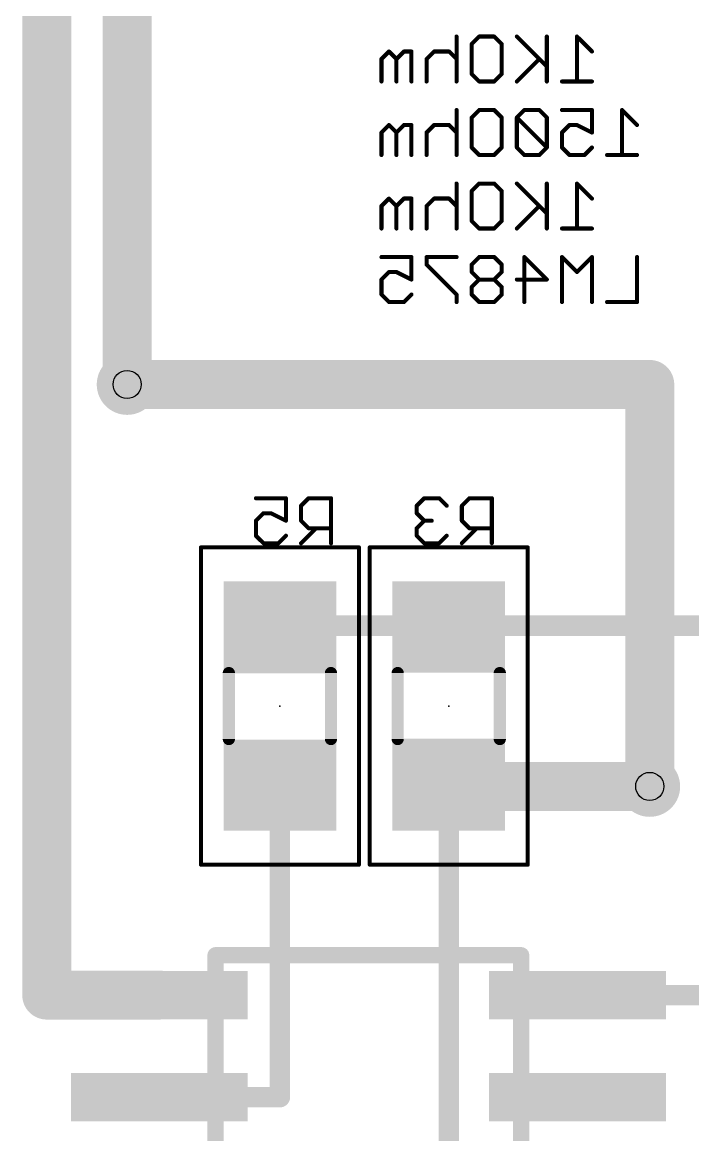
# Model space of a CAD drawing. Extents: x -7 to 74, y -4 to 123.
# Drawn here: x 7.7 to 16.03, y 6.67 to 20.51 of the extents above; entities that cross this region are included whole.
import ezdxf

# ---------------------------------------------------------------- set-up
doc = ezdxf.new("R2010")
doc.units = 0
for name, color, linetype in [('1', 14, 'CONTINUOUS'), ('16', 5, 'CONTINUOUS'), ('18', 94, 'CONTINUOUS'), ('22', 250, 'CONTINUOUS'), ('24', 178, 'CONTINUOUS'), ('40', 5, 'CONTINUOUS'), ('44', 250, 'CONTINUOUS'), ('52', 6, 'CONTINUOUS')]:
    doc.layers.add(name, color=color, linetype=linetype)

# ---------------------------------------------------------------- blocks, each defined once
blk = doc.blocks.new('RECT')
blk.add_solid([(-0.5, -0.5), (0.5, -0.5), (-0.5, 0.5), (0.5, 0.5)])
blk = doc.blocks.new('ROUNDV')
at = {"const_width": 0.5}
blk.add_lwpolyline([(0, -0.25, 1), (0, 0.25, 1), (0, -0.25)], format="xyb", dxfattribs=at)

msp = doc.modelspace()

# ---------------------------------------------------------------- linework, layer by layer
at = {"layer": '1', "const_width": 0.6096}
for points in [[(15.5, 16), (9, 16)], [(15.5, 11), (15.5, 16)]]:
    msp.add_lwpolyline(points, dxfattribs=at)
at = {"layer": '1', "const_width": 0.3048}
for points in [[(9, 16.1524, 1), (9, 15.8476)], [(15.6524, 16, 1), (15.3476, 16)], [(15.5, 15.8476, 1), (15.5, 16.1524)], [(15.3476, 11, 1), (15.6524, 11)]]:
    msp.add_lwpolyline(points, format="xyb", dxfattribs=at)
at = {"layer": '16'}
for points, const_width in [([(8, 8.405), (8, 71.05)], 0.6096), ([(9, 16), (9, 69)], 0.6096), ([(10.9, 13), (13, 13)], 0.254), ([(22, 13), (13, 13)], 0.254), ([(13, 11), (15.5, 11)], 0.6096), ([(10.9, 7.135), (10.9, 11)], 0.254), ([(13, 4.595), (13, 11)], 0.254), ([(9.4, 8.405), (8, 8.405)], 0.6096), ([(14.6, 8.405), (17, 8.405)], 0.254), ([(9.4, 7.135), (10.9, 7.135)], 0.254)]:
    msp.add_lwpolyline(points, dxfattribs=dict(at, const_width=const_width))
for points, const_width in [([(8.8476, 16, 1), (9.1524, 16)], 0.3048), ([(10.9, 13.0635, 1), (10.9, 12.9365)], 0.127), ([(13, 13.0635, 1), (13, 12.9365)], 0.127), ([(13, 12.9365, 1), (13, 13.0635)], 0.127), ([(13, 11.1524, 1), (13, 10.8476)], 0.3048), ([(15.5, 10.8476, 1), (15.5, 11.1524)], 0.3048), ([(10.9635, 11, 1), (10.8365, 11)], 0.127), ([(13.0635, 11, 1), (12.9365, 11)], 0.127), ([(8, 8.5574, 1), (8, 8.2526)], 0.3048), ([(9.4, 8.2526, 1), (9.4, 8.5574)], 0.3048), ([(7.8476, 8.405, 1), (8.1524, 8.405)], 0.3048), ([(14.6, 8.4685, 1), (14.6, 8.3415)], 0.127), ([(9.4, 7.1985, 1), (9.4, 7.0715)], 0.127), ([(10.8365, 7.135, 1), (10.9635, 7.135)], 0.127), ([(10.9, 7.0715, 1), (10.9, 7.1985)], 0.127)]:
    msp.add_lwpolyline(points, format="xyb", dxfattribs=dict(at, const_width=const_width))
at = {"layer": '22'}
for points, const_width in [([(13.0972, 20.3279), (13.0972, 19.7686)], 0.0508), ([(13.2857, 20.2347), (13.3789, 20.3279)], 0.0508), ([(13.3789, 20.3279), (13.5653, 20.3279)], 0.0508), ([(13.5653, 20.3279), (13.6585, 20.2347)], 0.0508), ([(14.2198, 19.955), (13.847, 20.3279)], 0.0508), ([(14.2198, 20.3279), (14.2198, 19.7686)], 0.0508), ([(14.7812, 20.1415), (14.5947, 20.3279)], 0.0508), ([(14.5947, 20.3279), (14.5947, 19.7686)], 0.0508), ([(13.2857, 19.8618), (13.2857, 20.2347)], 0.0508), ([(13.6585, 20.2347), (13.6585, 19.8618)], 0.0508), ([(12.2563, 20.1415), (12.1631, 20.0482)], 0.0508), ([(12.1631, 20.0482), (12.1631, 19.7686)], 0.0508), ([(12.3495, 20.0482), (12.2563, 20.1415)], 0.0508), ([(12.4427, 20.1415), (12.3495, 20.0482)], 0.0508), ([(12.3495, 20.0482), (12.3495, 19.7686)], 0.0508), ([(12.5359, 20.1415), (12.4427, 20.1415)], 0.0508), ([(12.5359, 19.7686), (12.5359, 20.1415)], 0.0508), ([(12.8176, 20.1415), (12.7244, 20.0482)], 0.0508), ([(12.7244, 20.0482), (12.7244, 19.7686)], 0.0508), ([(13.004, 20.1415), (12.8176, 20.1415)], 0.0508), ([(13.0972, 20.0482), (13.004, 20.1415)], 0.0508), ([(14.1266, 20.0482), (13.847, 19.7686)], 0.0508), ([(13.3789, 19.7686), (13.2857, 19.8618)], 0.0508), ([(13.5653, 19.7686), (13.3789, 19.7686)], 0.0508), ([(13.6585, 19.8618), (13.5653, 19.7686)], 0.0508), ([(14.7812, 19.7686), (14.4083, 19.7686)], 0.0508), ([(13.0972, 19.4135), (13.0972, 18.8542)], 0.0508), ([(13.2857, 19.3203), (13.3789, 19.4135)], 0.0508), ([(13.3789, 19.4135), (13.5653, 19.4135)], 0.0508), ([(13.5653, 19.4135), (13.6585, 19.3203)], 0.0508), ([(13.9402, 19.4135), (13.847, 19.3203)], 0.0508), ([(14.1266, 19.4135), (13.9402, 19.4135)], 0.0508), ([(14.2199, 19.3203), (14.1266, 19.4135)], 0.0508), ([(14.4083, 19.4135), (14.7812, 19.4135)], 0.0508), ([(14.7812, 19.4135), (14.7812, 19.1338)], 0.0508), ([(15.3425, 19.2271), (15.156, 19.4135)], 0.0508), ([(15.156, 19.4135), (15.156, 18.8542)], 0.0508), ([(12.2563, 19.2271), (12.1631, 19.1338)], 0.0508), ([(12.3495, 19.1338), (12.2563, 19.2271)], 0.0508), ([(12.4427, 19.2271), (12.3495, 19.1338)], 0.0508), ([(12.5359, 19.2271), (12.4427, 19.2271)], 0.0508), ([(12.5359, 18.8542), (12.5359, 19.2271)], 0.0508), ([(12.8176, 19.2271), (12.7244, 19.1338)], 0.0508), ([(13.004, 19.2271), (12.8176, 19.2271)], 0.0508), ([(13.0972, 19.1338), (13.004, 19.2271)], 0.0508), ([(13.2857, 18.9474), (13.2857, 19.3203)], 0.0508), ([(13.6585, 19.3203), (13.6585, 18.9474)], 0.0508), ([(13.847, 19.3203), (13.847, 18.9474)], 0.0508), ([(14.2199, 18.9474), (13.847, 19.3203)], 0.0508), ([(14.2199, 18.9474), (14.2199, 19.3203)], 0.0508), ([(14.5015, 19.2271), (14.4083, 19.1338)], 0.0508), ([(14.5947, 19.2271), (14.5015, 19.2271)], 0.0508), ([(14.7812, 19.1338), (14.5947, 19.2271)], 0.0508), ([(12.1631, 19.1338), (12.1631, 18.8542)], 0.0508), ([(12.3495, 19.1338), (12.3495, 18.8542)], 0.0508), ([(12.7244, 19.1338), (12.7244, 18.8542)], 0.0508), ([(14.4083, 19.1338), (14.4083, 18.9474)], 0.0508), ([(13.3789, 18.8542), (13.2857, 18.9474)], 0.0508), ([(13.6585, 18.9474), (13.5653, 18.8542)], 0.0508), ([(13.847, 18.9474), (13.9402, 18.8542)], 0.0508), ([(14.1266, 18.8542), (14.2199, 18.9474)], 0.0508), ([(14.4083, 18.9474), (14.5015, 18.8542)], 0.0508), ([(14.6879, 18.8542), (14.7812, 18.9474)], 0.0508), ([(13.5653, 18.8542), (13.3789, 18.8542)], 0.0508), ([(13.9402, 18.8542), (14.1266, 18.8542)], 0.0508), ([(14.5015, 18.8542), (14.6879, 18.8542)], 0.0508), ([(15.3425, 18.8542), (14.9696, 18.8542)], 0.0508), ([(13.0972, 18.4991), (13.0972, 17.9398)], 0.0508), ([(13.2857, 18.4059), (13.3789, 18.4991)], 0.0508), ([(13.2857, 18.033), (13.2857, 18.4059)], 0.0508), ([(13.3789, 18.4991), (13.5653, 18.4991)], 0.0508), ([(13.5653, 18.4991), (13.6585, 18.4059)], 0.0508), ([(13.6585, 18.4059), (13.6585, 18.033)], 0.0508), ([(14.2198, 18.1262), (13.847, 18.4991)], 0.0508), ([(14.2198, 18.4991), (14.2198, 17.9398)], 0.0508), ([(14.7812, 18.3127), (14.5947, 18.4991)], 0.0508), ([(14.5947, 18.4991), (14.5947, 17.9398)], 0.0508), ([(12.2563, 18.3127), (12.1631, 18.2194)], 0.0508), ([(12.3495, 18.2194), (12.2563, 18.3127)], 0.0508), ([(12.4427, 18.3127), (12.3495, 18.2194)], 0.0508), ([(12.5359, 18.3127), (12.4427, 18.3127)], 0.0508), ([(12.5359, 17.9398), (12.5359, 18.3127)], 0.0508), ([(12.8176, 18.3127), (12.7244, 18.2194)], 0.0508), ([(13.004, 18.3127), (12.8176, 18.3127)], 0.0508), ([(13.0972, 18.2194), (13.004, 18.3127)], 0.0508), ([(12.1631, 18.2194), (12.1631, 17.9398)], 0.0508), ([(12.3495, 18.2194), (12.3495, 17.9398)], 0.0508), ([(12.7244, 18.2194), (12.7244, 17.9398)], 0.0508), ([(14.1266, 18.2194), (13.847, 17.9398)], 0.0508), ([(13.3789, 17.9398), (13.2857, 18.033)], 0.0508), ([(13.6585, 18.033), (13.5653, 17.9398)], 0.0508), ([(13.5653, 17.9398), (13.3789, 17.9398)], 0.0508), ([(14.7812, 17.9398), (14.4083, 17.9398)], 0.0508), ([(12.1631, 17.5847), (12.5359, 17.5847)], 0.0508), ([(12.5359, 17.5847), (12.5359, 17.305)], 0.0508), ([(13.0972, 17.5847), (12.7244, 17.5847)], 0.0508), ([(12.7244, 17.5847), (12.7244, 17.4915)], 0.0508), ([(13.3789, 17.5847), (13.2857, 17.4915)], 0.0508), ([(13.5653, 17.5847), (13.3789, 17.5847)], 0.0508), ([(13.6585, 17.4915), (13.5653, 17.5847)], 0.0508), ([(13.9402, 17.0254), (13.9402, 17.5847)], 0.0508), ([(13.9402, 17.5847), (14.2199, 17.305)], 0.0508), ([(14.5947, 17.3983), (14.4083, 17.5847)], 0.0508), ([(14.4083, 17.5847), (14.4083, 17.0254)], 0.0508), ([(14.7812, 17.5847), (14.5947, 17.3983)], 0.0508), ([(14.7812, 17.0254), (14.7812, 17.5847)], 0.0508), ([(15.3425, 17.5847), (15.3425, 17.0254)], 0.0508), ([(12.7244, 17.4915), (13.0972, 17.1186)], 0.0508), ([(13.2857, 17.4915), (13.2857, 17.3983)], 0.0508), ([(13.6585, 17.3983), (13.6585, 17.4915)], 0.0508), ([(12.2563, 17.3983), (12.1631, 17.305)], 0.0508), ([(12.1631, 17.305), (12.1631, 17.1186)], 0.0508), ([(12.3495, 17.3983), (12.2563, 17.3983)], 0.0508), ([(12.5359, 17.305), (12.3495, 17.3983)], 0.0508), ([(13.2857, 17.3983), (13.3789, 17.305)], 0.0508), ([(13.3789, 17.305), (13.2857, 17.2118)], 0.0508), ([(13.5653, 17.305), (13.3789, 17.305)], 0.0508), ([(13.5653, 17.305), (13.6585, 17.3983)], 0.0508), ([(13.6585, 17.2118), (13.5653, 17.305)], 0.0508), ([(14.2199, 17.305), (13.847, 17.305)], 0.0508), ([(13.2857, 17.2118), (13.2857, 17.1186)], 0.0508), ([(13.6585, 17.1186), (13.6585, 17.2118)], 0.0508), ([(12.1631, 17.1186), (12.2563, 17.0254)], 0.0508), ([(12.2563, 17.0254), (12.4427, 17.0254)], 0.0508), ([(12.4427, 17.0254), (12.5359, 17.1186)], 0.0508), ([(13.0972, 17.1186), (13.0972, 17.0254)], 0.0508), ([(13.2857, 17.1186), (13.3789, 17.0254)], 0.0508), ([(13.3789, 17.0254), (13.5653, 17.0254)], 0.0508), ([(13.5653, 17.0254), (13.6585, 17.1186)], 0.0508), ([(15.3425, 17.0254), (14.9696, 17.0254)], 0.0508), ([(10.6018, 14.5847), (10.9746, 14.5847)], 0.0508), ([(10.9746, 14.5847), (10.9746, 14.305)], 0.0508), ([(11.2563, 14.5847), (11.1631, 14.4915)], 0.0508), ([(11.5359, 14.5847), (11.2563, 14.5847)], 0.0508), ([(11.5359, 14.0254), (11.5359, 14.5847)], 0.0508), ([(12.695, 14.5847), (12.6018, 14.4915)], 0.0508), ([(12.8814, 14.5847), (12.695, 14.5847)], 0.0508), ([(12.9746, 14.4915), (12.8814, 14.5847)], 0.0508), ([(13.2563, 14.5847), (13.1631, 14.4915)], 0.0508), ([(13.5359, 14.5847), (13.2563, 14.5847)], 0.0508), ([(13.5359, 14.0254), (13.5359, 14.5847)], 0.0508), ([(10.695, 14.3983), (10.6018, 14.305)], 0.0508), ([(10.7882, 14.3983), (10.695, 14.3983)], 0.0508), ([(10.9746, 14.305), (10.7882, 14.3983)], 0.0508), ([(11.1631, 14.4915), (11.1631, 14.305)], 0.0508), ([(12.6018, 14.4915), (12.6018, 14.3983)], 0.0508), ([(12.6018, 14.3983), (12.695, 14.305)], 0.0508), ([(13.1631, 14.4915), (13.1631, 14.305)], 0.0508), ([(10.6018, 14.305), (10.6018, 14.1186)], 0.0508), ([(11.1631, 14.305), (11.2563, 14.2118)], 0.0508), ([(12.695, 14.305), (12.6018, 14.2118)], 0.0508), ([(12.695, 14.305), (12.7882, 14.305)], 0.0508), ([(13.1631, 14.305), (13.2563, 14.2118)], 0.0508), ([(10.6018, 14.1186), (10.695, 14.0254)], 0.0508), ([(10.8814, 14.0254), (10.9746, 14.1186)], 0.0508), ([(11.3495, 14.2118), (11.1631, 14.0254)], 0.0508), ([(11.2563, 14.2118), (11.5359, 14.2118)], 0.0508), ([(12.6018, 14.2118), (12.6018, 14.1186)], 0.0508), ([(12.6018, 14.1186), (12.695, 14.0254)], 0.0508), ([(12.8814, 14.0254), (12.9746, 14.1186)], 0.0508), ([(13.3495, 14.2118), (13.1631, 14.0254)], 0.0508), ([(13.2563, 14.2118), (13.5359, 14.2118)], 0.0508), ([(10.695, 14.0254), (10.8814, 14.0254)], 0.0508), ([(12.695, 14.0254), (12.8814, 14.0254)], 0.0508), ([(10.6, 8.9), (10.1, 8.9)], 0.2032), ([(10.1, 8.9), (10.1, 4.1)], 0.2032), ([(13.9, 8.9), (10.6, 8.9)], 0.2032), ([(13.9, 4.1), (13.9, 8.9)], 0.2032)]:
    msp.add_lwpolyline(points, dxfattribs=dict(at, const_width=const_width))
for points, const_width in [([(13.1099, 20.3279, 1), (13.0845, 20.3279)], 0.0254), ([(13.3789, 20.3406, 1), (13.3789, 20.3152)], 0.0254), ([(13.3879, 20.3189, 1), (13.3699, 20.3369)], 0.0254), ([(13.5743, 20.3369, 1), (13.5563, 20.3189)], 0.0254), ([(13.5653, 20.3152, 1), (13.5653, 20.3406)], 0.0254), ([(13.856, 20.3369, 1), (13.838, 20.3189)], 0.0254), ([(14.2325, 20.3279, 1), (14.2071, 20.3279)], 0.0254), ([(14.6074, 20.3279, 1), (14.582, 20.3279)], 0.0254), ([(14.6037, 20.3369, 1), (14.5858, 20.3189)], 0.0254), ([(13.2984, 20.2347, 1), (13.273, 20.2347)], 0.0254), ([(13.2767, 20.2436, 1), (13.2947, 20.2257)], 0.0254), ([(13.6712, 20.2347, 1), (13.6458, 20.2347)], 0.0254), ([(13.6496, 20.2257, 1), (13.6675, 20.2436)], 0.0254), ([(12.1758, 20.0482, 1), (12.1504, 20.0482)], 0.0254), ([(12.1541, 20.0572, 1), (12.172, 20.0393)], 0.0254), ([(12.2653, 20.1504, 1), (12.2473, 20.1325)], 0.0254), ([(12.2653, 20.1325, 1), (12.2473, 20.1504)], 0.0254), ([(12.3622, 20.0482, 1), (12.3368, 20.0482)], 0.0254), ([(12.3405, 20.0572, 1), (12.3585, 20.0393)], 0.0254), ([(12.3405, 20.0393, 1), (12.3585, 20.0572)], 0.0254), ([(12.4427, 20.1542, 1), (12.4427, 20.1288)], 0.0254), ([(12.4517, 20.1325, 1), (12.4337, 20.1504)], 0.0254), ([(12.5486, 20.1415, 1), (12.5232, 20.1415)], 0.0254), ([(12.5359, 20.1288, 1), (12.5359, 20.1542)], 0.0254), ([(12.7371, 20.0482, 1), (12.7117, 20.0482)], 0.0254), ([(12.7154, 20.0572, 1), (12.7334, 20.0393)], 0.0254), ([(12.8176, 20.1542, 1), (12.8176, 20.1288)], 0.0254), ([(12.8266, 20.1325, 1), (12.8086, 20.1504)], 0.0254), ([(13.013, 20.1504, 1), (12.995, 20.1325)], 0.0254), ([(13.004, 20.1288, 1), (13.004, 20.1542)], 0.0254), ([(13.0882, 20.0393, 1), (13.1062, 20.0572)], 0.0254), ([(14.1356, 20.0393, 1), (14.1177, 20.0572)], 0.0254), ([(14.7722, 20.1325, 1), (14.7901, 20.1504)], 0.0254), ([(14.2109, 19.946, 1), (14.2288, 19.964)], 0.0254), ([(13.2947, 19.8708, 1), (13.2767, 19.8528)], 0.0254), ([(13.273, 19.8618, 1), (13.2984, 19.8618)], 0.0254), ([(13.3789, 19.7813, 1), (13.3789, 19.7559)], 0.0254), ([(13.3699, 19.7596, 1), (13.3879, 19.7776)], 0.0254), ([(13.5563, 19.7776, 1), (13.5743, 19.7596)], 0.0254), ([(13.5653, 19.7559, 1), (13.5653, 19.7813)], 0.0254), ([(13.6458, 19.8618, 1), (13.6712, 19.8618)], 0.0254), ([(13.6675, 19.8528, 1), (13.6496, 19.8708)], 0.0254), ([(13.838, 19.7776, 1), (13.856, 19.7596)], 0.0254), ([(14.4083, 19.7813, 1), (14.4083, 19.7559)], 0.0254), ([(14.7812, 19.7559, 1), (14.7812, 19.7813)], 0.0254), ([(12.1504, 19.7686, 1), (12.1758, 19.7686)], 0.0254), ([(12.3368, 19.7686, 1), (12.3622, 19.7686)], 0.0254), ([(12.5232, 19.7686, 1), (12.5486, 19.7686)], 0.0254), ([(12.7117, 19.7686, 1), (12.7371, 19.7686)], 0.0254), ([(13.0845, 19.7686, 1), (13.1099, 19.7686)], 0.0254), ([(14.2071, 19.7686, 1), (14.2325, 19.7686)], 0.0254), ([(14.582, 19.7686, 1), (14.6074, 19.7686)], 0.0254), ([(13.1099, 19.4135, 1), (13.0845, 19.4135)], 0.0254), ([(13.3789, 19.4262, 1), (13.3789, 19.4008)], 0.0254), ([(13.3879, 19.4045, 1), (13.3699, 19.4225)], 0.0254), ([(13.5743, 19.4225, 1), (13.5563, 19.4045)], 0.0254), ([(13.5653, 19.4008, 1), (13.5653, 19.4262)], 0.0254), ([(13.9402, 19.4262, 1), (13.9402, 19.4008)], 0.0254), ([(13.9492, 19.4045, 1), (13.9312, 19.4225)], 0.0254), ([(14.1356, 19.4225, 1), (14.1177, 19.4045)], 0.0254), ([(14.1266, 19.4008, 1), (14.1266, 19.4262)], 0.0254), ([(14.4083, 19.4262, 1), (14.4083, 19.4008)], 0.0254), ([(14.7939, 19.4135, 1), (14.7685, 19.4135)], 0.0254), ([(14.7812, 19.4008, 1), (14.7812, 19.4262)], 0.0254), ([(15.1687, 19.4135, 1), (15.1433, 19.4135)], 0.0254), ([(15.165, 19.4225, 1), (15.1471, 19.4045)], 0.0254), ([(12.2653, 19.236, 1), (12.2473, 19.2181)], 0.0254), ([(12.2653, 19.2181, 1), (12.2473, 19.236)], 0.0254), ([(12.4427, 19.2398, 1), (12.4427, 19.2144)], 0.0254), ([(12.4517, 19.2181, 1), (12.4337, 19.236)], 0.0254), ([(12.5486, 19.2271, 1), (12.5232, 19.2271)], 0.0254), ([(12.5359, 19.2144, 1), (12.5359, 19.2398)], 0.0254), ([(12.8176, 19.2398, 1), (12.8176, 19.2144)], 0.0254), ([(12.8266, 19.2181, 1), (12.8086, 19.236)], 0.0254), ([(13.013, 19.236, 1), (12.995, 19.2181)], 0.0254), ([(13.004, 19.2144, 1), (13.004, 19.2398)], 0.0254), ([(13.2984, 19.3203, 1), (13.273, 19.3203)], 0.0254), ([(13.2767, 19.3292, 1), (13.2947, 19.3113)], 0.0254), ([(13.6712, 19.3203, 1), (13.6458, 19.3203)], 0.0254), ([(13.6496, 19.3113, 1), (13.6675, 19.3292)], 0.0254), ([(13.8597, 19.3203, 1), (13.8343, 19.3203)], 0.0254), ([(13.856, 19.3292, 1), (13.838, 19.3113)], 0.0254), ([(13.838, 19.3292, 1), (13.856, 19.3113)], 0.0254), ([(14.2326, 19.3203, 1), (14.2072, 19.3203)], 0.0254), ([(14.2109, 19.3113, 1), (14.2288, 19.3292)], 0.0254), ([(14.5015, 19.2398, 1), (14.5015, 19.2144)], 0.0254), ([(14.5105, 19.2181, 1), (14.4925, 19.236)], 0.0254), ([(14.6004, 19.2384, 1), (14.5891, 19.2157)], 0.0254), ([(14.5947, 19.2144, 1), (14.5947, 19.2398)], 0.0254), ([(15.3335, 19.2181, 1), (15.3514, 19.236)], 0.0254), ([(12.1758, 19.1338, 1), (12.1504, 19.1338)], 0.0254), ([(12.1541, 19.1428, 1), (12.1721, 19.1249)], 0.0254), ([(12.3622, 19.1338, 1), (12.3368, 19.1338)], 0.0254), ([(12.3405, 19.1428, 1), (12.3585, 19.1249)], 0.0254), ([(12.3405, 19.1249, 1), (12.3585, 19.1428)], 0.0254), ([(12.7371, 19.1338, 1), (12.7117, 19.1338)], 0.0254), ([(12.7154, 19.1428, 1), (12.7334, 19.1249)], 0.0254), ([(13.0883, 19.1249, 1), (13.1062, 19.1428)], 0.0254), ([(14.421, 19.1338, 1), (14.3956, 19.1338)], 0.0254), ([(14.3993, 19.1428, 1), (14.4173, 19.1249)], 0.0254), ([(14.7685, 19.1338, 1), (14.7939, 19.1338)], 0.0254), ([(14.7755, 19.1225, 1), (14.7868, 19.1452)], 0.0254), ([(13.2947, 18.9564, 1), (13.2767, 18.9384)], 0.0254), ([(13.273, 18.9474, 1), (13.2984, 18.9474)], 0.0254), ([(13.6458, 18.9474, 1), (13.6712, 18.9474)], 0.0254), ([(13.6675, 18.9384, 1), (13.6496, 18.9564)], 0.0254), ([(13.856, 18.9564, 1), (13.838, 18.9384)], 0.0254), ([(13.8343, 18.9474, 1), (13.8597, 18.9474)], 0.0254), ([(14.2072, 18.9474, 1), (14.2326, 18.9474)], 0.0254), ([(14.2288, 18.9384, 1), (14.2109, 18.9564)], 0.0254), ([(14.2109, 18.9384, 1), (14.2288, 18.9564)], 0.0254), ([(14.4173, 18.9564, 1), (14.3993, 18.9384)], 0.0254), ([(14.3956, 18.9474, 1), (14.421, 18.9474)], 0.0254), ([(14.7901, 18.9384, 1), (14.7722, 18.9564)], 0.0254), ([(12.1504, 18.8542, 1), (12.1758, 18.8542)], 0.0254), ([(12.3368, 18.8542, 1), (12.3622, 18.8542)], 0.0254), ([(12.5232, 18.8542, 1), (12.5486, 18.8542)], 0.0254), ([(12.7117, 18.8542, 1), (12.7371, 18.8542)], 0.0254), ([(13.0845, 18.8542, 1), (13.1099, 18.8542)], 0.0254), ([(13.3789, 18.8669, 1), (13.3789, 18.8415)], 0.0254), ([(13.3699, 18.8452, 1), (13.3879, 18.8632)], 0.0254), ([(13.5563, 18.8632, 1), (13.5743, 18.8452)], 0.0254), ([(13.5653, 18.8415, 1), (13.5653, 18.8669)], 0.0254), ([(13.9402, 18.8669, 1), (13.9402, 18.8415)], 0.0254), ([(13.9312, 18.8452, 1), (13.9492, 18.8632)], 0.0254), ([(14.1177, 18.8632, 1), (14.1356, 18.8452)], 0.0254), ([(14.1266, 18.8415, 1), (14.1266, 18.8669)], 0.0254), ([(14.5015, 18.8669, 1), (14.5015, 18.8415)], 0.0254), ([(14.4925, 18.8452, 1), (14.5105, 18.8632)], 0.0254), ([(14.679, 18.8632, 1), (14.6969, 18.8452)], 0.0254), ([(14.6879, 18.8415, 1), (14.6879, 18.8669)], 0.0254), ([(14.9696, 18.8669, 1), (14.9696, 18.8415)], 0.0254), ([(15.1433, 18.8542, 1), (15.1687, 18.8542)], 0.0254), ([(15.3425, 18.8415, 1), (15.3425, 18.8669)], 0.0254), ([(13.1099, 18.4991, 1), (13.0845, 18.4991)], 0.0254), ([(13.2984, 18.4059, 1), (13.273, 18.4059)], 0.0254), ([(13.2767, 18.4148, 1), (13.2947, 18.3969)], 0.0254), ([(13.3789, 18.5118, 1), (13.3789, 18.4864)], 0.0254), ([(13.3879, 18.4901, 1), (13.3699, 18.5081)], 0.0254), ([(13.5743, 18.5081, 1), (13.5563, 18.4901)], 0.0254), ([(13.5653, 18.4864, 1), (13.5653, 18.5118)], 0.0254), ([(13.6712, 18.4059, 1), (13.6458, 18.4059)], 0.0254), ([(13.6496, 18.3969, 1), (13.6675, 18.4148)], 0.0254), ([(13.856, 18.5081, 1), (13.838, 18.4901)], 0.0254), ([(14.2325, 18.4991, 1), (14.2071, 18.4991)], 0.0254), ([(14.6074, 18.4991, 1), (14.582, 18.4991)], 0.0254), ([(14.6037, 18.5081, 1), (14.5858, 18.4901)], 0.0254), ([(12.2653, 18.3216, 1), (12.2473, 18.3037)], 0.0254), ([(12.2653, 18.3037, 1), (12.2473, 18.3216)], 0.0254), ([(12.4427, 18.3254, 1), (12.4427, 18.3)], 0.0254), ([(12.4517, 18.3037, 1), (12.4337, 18.3216)], 0.0254), ([(12.5486, 18.3127, 1), (12.5232, 18.3127)], 0.0254), ([(12.5359, 18.3, 1), (12.5359, 18.3254)], 0.0254), ([(12.8176, 18.3254, 1), (12.8176, 18.3)], 0.0254), ([(12.8266, 18.3037, 1), (12.8086, 18.3216)], 0.0254), ([(13.013, 18.3216, 1), (12.995, 18.3037)], 0.0254), ([(13.004, 18.3, 1), (13.004, 18.3254)], 0.0254), ([(14.7722, 18.3037, 1), (14.7901, 18.3216)], 0.0254), ([(12.1758, 18.2194, 1), (12.1504, 18.2194)], 0.0254), ([(12.1541, 18.2284, 1), (12.172, 18.2105)], 0.0254), ([(12.3622, 18.2194, 1), (12.3368, 18.2194)], 0.0254), ([(12.3405, 18.2284, 1), (12.3585, 18.2105)], 0.0254), ([(12.3405, 18.2105, 1), (12.3585, 18.2284)], 0.0254), ([(12.7371, 18.2194, 1), (12.7117, 18.2194)], 0.0254), ([(12.7154, 18.2284, 1), (12.7334, 18.2105)], 0.0254), ([(13.0882, 18.2105, 1), (13.1062, 18.2284)], 0.0254), ([(14.1356, 18.2105, 1), (14.1177, 18.2284)], 0.0254), ([(14.2109, 18.1172, 1), (14.2288, 18.1352)], 0.0254), ([(13.2947, 18.042, 1), (13.2767, 18.024)], 0.0254), ([(13.273, 18.033, 1), (13.2984, 18.033)], 0.0254), ([(13.6458, 18.033, 1), (13.6712, 18.033)], 0.0254), ([(13.6675, 18.024, 1), (13.6496, 18.042)], 0.0254), ([(12.1504, 17.9398, 1), (12.1758, 17.9398)], 0.0254), ([(12.3368, 17.9398, 1), (12.3622, 17.9398)], 0.0254), ([(12.5232, 17.9398, 1), (12.5486, 17.9398)], 0.0254), ([(12.7117, 17.9398, 1), (12.7371, 17.9398)], 0.0254), ([(13.0845, 17.9398, 1), (13.1099, 17.9398)], 0.0254), ([(13.3789, 17.9525, 1), (13.3789, 17.9271)], 0.0254), ([(13.3699, 17.9308, 1), (13.3879, 17.9488)], 0.0254), ([(13.5563, 17.9488, 1), (13.5743, 17.9308)], 0.0254), ([(13.5653, 17.9271, 1), (13.5653, 17.9525)], 0.0254), ([(13.838, 17.9488, 1), (13.856, 17.9308)], 0.0254), ([(14.2071, 17.9398, 1), (14.2325, 17.9398)], 0.0254), ([(14.4083, 17.9525, 1), (14.4083, 17.9271)], 0.0254), ([(14.582, 17.9398, 1), (14.6074, 17.9398)], 0.0254), ([(14.7812, 17.9271, 1), (14.7812, 17.9525)], 0.0254), ([(12.1631, 17.5974, 1), (12.1631, 17.572)], 0.0254), ([(12.5486, 17.5847, 1), (12.5232, 17.5847)], 0.0254), ([(12.5359, 17.572, 1), (12.5359, 17.5974)], 0.0254), ([(12.7244, 17.5974, 1), (12.7244, 17.572)], 0.0254), ([(12.7371, 17.5847, 1), (12.7117, 17.5847)], 0.0254), ([(13.0972, 17.572, 1), (13.0972, 17.5974)], 0.0254), ([(13.3789, 17.5974, 1), (13.3789, 17.572)], 0.0254), ([(13.3879, 17.5757, 1), (13.3699, 17.5937)], 0.0254), ([(13.5743, 17.5937, 1), (13.5563, 17.5757)], 0.0254), ([(13.5653, 17.572, 1), (13.5653, 17.5974)], 0.0254), ([(13.9529, 17.5847, 1), (13.9275, 17.5847)], 0.0254), ([(13.9492, 17.5937, 1), (13.9312, 17.5757)], 0.0254), ([(14.4173, 17.5937, 1), (14.3993, 17.5757)], 0.0254), ([(14.421, 17.5847, 1), (14.3956, 17.5847)], 0.0254), ([(14.7939, 17.5847, 1), (14.7685, 17.5847)], 0.0254), ([(14.7901, 17.5757, 1), (14.7722, 17.5937)], 0.0254), ([(15.3552, 17.5847, 1), (15.3298, 17.5847)], 0.0254), ([(12.7334, 17.5004, 1), (12.7154, 17.4825)], 0.0254), ([(12.7117, 17.4915, 1), (12.7371, 17.4915)], 0.0254), ([(13.2984, 17.4915, 1), (13.273, 17.4915)], 0.0254), ([(13.2767, 17.5004, 1), (13.2947, 17.4825)], 0.0254), ([(13.6712, 17.4915, 1), (13.6458, 17.4915)], 0.0254), ([(13.6496, 17.4825, 1), (13.6675, 17.5004)], 0.0254), ([(12.1758, 17.305, 1), (12.1504, 17.305)], 0.0254), ([(12.1541, 17.314, 1), (12.1721, 17.2961)], 0.0254), ([(12.2563, 17.4109, 1), (12.2563, 17.3856)], 0.0254), ([(12.2653, 17.3893, 1), (12.2473, 17.4072)], 0.0254), ([(12.3552, 17.4096, 1), (12.3438, 17.3869)], 0.0254), ([(12.3495, 17.3856, 1), (12.3495, 17.4109)], 0.0254), ([(12.5232, 17.305, 1), (12.5486, 17.305)], 0.0254), ([(12.5302, 17.2937, 1), (12.5416, 17.3164)], 0.0254), ([(13.2947, 17.4072, 1), (13.2767, 17.3893)], 0.0254), ([(13.273, 17.3983, 1), (13.2984, 17.3983)], 0.0254), ([(13.3789, 17.3177, 1), (13.3789, 17.2923)], 0.0254), ([(13.3879, 17.2961, 1), (13.3699, 17.314)], 0.0254), ([(13.3699, 17.2961, 1), (13.3879, 17.314)], 0.0254), ([(13.5743, 17.314, 1), (13.5563, 17.2961)], 0.0254), ([(13.5563, 17.314, 1), (13.5743, 17.2961)], 0.0254), ([(13.5653, 17.2923, 1), (13.5653, 17.3177)], 0.0254), ([(13.6458, 17.3983, 1), (13.6712, 17.3983)], 0.0254), ([(13.6675, 17.3893, 1), (13.6496, 17.4072)], 0.0254), ([(13.847, 17.3177, 1), (13.847, 17.2923)], 0.0254), ([(14.2109, 17.2961, 1), (14.2288, 17.314)], 0.0254), ([(14.2199, 17.2923, 1), (14.2199, 17.3177)], 0.0254), ([(14.5858, 17.4072, 1), (14.6037, 17.3893)], 0.0254), ([(14.5858, 17.3893, 1), (14.6037, 17.4072)], 0.0254), ([(13.2984, 17.2118, 1), (13.273, 17.2118)], 0.0254), ([(13.2767, 17.2208, 1), (13.2947, 17.2028)], 0.0254), ([(13.6712, 17.2118, 1), (13.6458, 17.2118)], 0.0254), ([(13.6496, 17.2028, 1), (13.6675, 17.2208)], 0.0254), ([(12.1721, 17.1276, 1), (12.1541, 17.1096)], 0.0254), ([(12.1504, 17.1186, 1), (12.1758, 17.1186)], 0.0254), ([(12.2563, 17.0381, 1), (12.2563, 17.0127)], 0.0254), ([(12.2473, 17.0164, 1), (12.2653, 17.0344)], 0.0254), ([(12.4337, 17.0344, 1), (12.4517, 17.0164)], 0.0254), ([(12.4427, 17.0127, 1), (12.4427, 17.0381)], 0.0254), ([(12.5449, 17.1096, 1), (12.5269, 17.1276)], 0.0254), ([(13.1099, 17.1186, 1), (13.0845, 17.1186)], 0.0254), ([(13.0845, 17.0254, 1), (13.1099, 17.0254)], 0.0254), ([(13.0883, 17.1096, 1), (13.1062, 17.1276)], 0.0254), ([(13.2947, 17.1276, 1), (13.2767, 17.1096)], 0.0254), ([(13.273, 17.1186, 1), (13.2984, 17.1186)], 0.0254), ([(13.3789, 17.0381, 1), (13.3789, 17.0127)], 0.0254), ([(13.3699, 17.0164, 1), (13.3879, 17.0344)], 0.0254), ([(13.5563, 17.0344, 1), (13.5743, 17.0164)], 0.0254), ([(13.5653, 17.0127, 1), (13.5653, 17.0381)], 0.0254), ([(13.6458, 17.1186, 1), (13.6712, 17.1186)], 0.0254), ([(13.6675, 17.1096, 1), (13.6496, 17.1276)], 0.0254), ([(13.9275, 17.0254, 1), (13.9529, 17.0254)], 0.0254), ([(14.3956, 17.0254, 1), (14.421, 17.0254)], 0.0254), ([(14.7685, 17.0254, 1), (14.7939, 17.0254)], 0.0254), ([(14.9696, 17.0381, 1), (14.9696, 17.0127)], 0.0254), ([(15.3298, 17.0254, 1), (15.3552, 17.0254)], 0.0254), ([(15.3425, 17.0127, 1), (15.3425, 17.0381)], 0.0254), ([(10.6018, 14.5974, 1), (10.6018, 14.572)], 0.0254), ([(10.9873, 14.5847, 1), (10.9619, 14.5847)], 0.0254), ([(10.9746, 14.572, 1), (10.9746, 14.5974)], 0.0254), ([(11.2563, 14.5974, 1), (11.2563, 14.572)], 0.0254), ([(11.2653, 14.5757, 1), (11.2473, 14.5937)], 0.0254), ([(11.5486, 14.5847, 1), (11.5232, 14.5847)], 0.0254), ([(11.5359, 14.572, 1), (11.5359, 14.5974)], 0.0254), ([(12.695, 14.5974, 1), (12.695, 14.572)], 0.0254), ([(12.7039, 14.5757, 1), (12.686, 14.5937)], 0.0254), ([(12.8904, 14.5937, 1), (12.8724, 14.5757)], 0.0254), ([(12.8814, 14.572, 1), (12.8814, 14.5974)], 0.0254), ([(13.2563, 14.5974, 1), (13.2563, 14.572)], 0.0254), ([(13.2653, 14.5757, 1), (13.2473, 14.5937)], 0.0254), ([(13.5486, 14.5847, 1), (13.5232, 14.5847)], 0.0254), ([(13.5359, 14.572, 1), (13.5359, 14.5974)], 0.0254), ([(10.695, 14.411, 1), (10.695, 14.3856)], 0.0254), ([(10.7039, 14.3893, 1), (10.686, 14.4072)], 0.0254), ([(10.7939, 14.4096, 1), (10.7825, 14.3869)], 0.0254), ([(10.7882, 14.3856, 1), (10.7882, 14.411)], 0.0254), ([(11.1758, 14.4915, 1), (11.1504, 14.4915)], 0.0254), ([(11.1541, 14.5004, 1), (11.172, 14.4825)], 0.0254), ([(12.6145, 14.4915, 1), (12.5891, 14.4915)], 0.0254), ([(12.5928, 14.5004, 1), (12.6107, 14.4825)], 0.0254), ([(12.6107, 14.4072, 1), (12.5928, 14.3893)], 0.0254), ([(12.5891, 14.3983, 1), (12.6145, 14.3983)], 0.0254), ([(12.9656, 14.4825, 1), (12.9836, 14.5004)], 0.0254), ([(13.1758, 14.4915, 1), (13.1504, 14.4915)], 0.0254), ([(13.1541, 14.5004, 1), (13.172, 14.4825)], 0.0254), ([(10.6145, 14.305, 1), (10.5891, 14.305)], 0.0254), ([(10.5928, 14.314, 1), (10.6107, 14.2961)], 0.0254), ([(10.9619, 14.305, 1), (10.9873, 14.305)], 0.0254), ([(10.9689, 14.2937, 1), (10.9803, 14.3164)], 0.0254), ([(11.172, 14.314, 1), (11.1541, 14.2961)], 0.0254), ([(11.1504, 14.305, 1), (11.1758, 14.305)], 0.0254), ([(12.695, 14.3177, 1), (12.695, 14.2923)], 0.0254), ([(12.7039, 14.2961, 1), (12.686, 14.314)], 0.0254), ([(12.686, 14.2961, 1), (12.7039, 14.314)], 0.0254), ([(12.7882, 14.2923, 1), (12.7882, 14.3177)], 0.0254), ([(13.172, 14.314, 1), (13.1541, 14.2961)], 0.0254), ([(13.1504, 14.305, 1), (13.1758, 14.305)], 0.0254), ([(10.6107, 14.1276, 1), (10.5928, 14.1096)], 0.0254), ([(10.5891, 14.1186, 1), (10.6145, 14.1186)], 0.0254), ([(10.9836, 14.1096, 1), (10.9656, 14.1276)], 0.0254), ([(11.2563, 14.2245, 1), (11.2563, 14.1991)], 0.0254), ([(11.2473, 14.2028, 1), (11.2653, 14.2208)], 0.0254), ([(11.3585, 14.2028, 1), (11.3405, 14.2208)], 0.0254), ([(11.5359, 14.1991, 1), (11.5359, 14.2245)], 0.0254), ([(12.6145, 14.2118, 1), (12.5891, 14.2118)], 0.0254), ([(12.5928, 14.2208, 1), (12.6107, 14.2028)], 0.0254), ([(12.6107, 14.1276, 1), (12.5928, 14.1096)], 0.0254), ([(12.5891, 14.1186, 1), (12.6145, 14.1186)], 0.0254), ([(12.9836, 14.1096, 1), (12.9656, 14.1276)], 0.0254), ([(13.2563, 14.2245, 1), (13.2563, 14.1991)], 0.0254), ([(13.2473, 14.2028, 1), (13.2653, 14.2208)], 0.0254), ([(13.3585, 14.2028, 1), (13.3405, 14.2208)], 0.0254), ([(13.5359, 14.1991, 1), (13.5359, 14.2245)], 0.0254), ([(10.695, 14.0381, 1), (10.695, 14.0127)], 0.0254), ([(10.686, 14.0164, 1), (10.7039, 14.0344)], 0.0254), ([(10.8724, 14.0344, 1), (10.8904, 14.0164)], 0.0254), ([(10.8814, 14.0127, 1), (10.8814, 14.0381)], 0.0254), ([(11.1541, 14.0344, 1), (11.172, 14.0164)], 0.0254), ([(11.5232, 14.0254, 1), (11.5486, 14.0254)], 0.0254), ([(12.695, 14.0381, 1), (12.695, 14.0127)], 0.0254), ([(12.686, 14.0164, 1), (12.7039, 14.0344)], 0.0254), ([(12.8724, 14.0344, 1), (12.8904, 14.0164)], 0.0254), ([(12.8814, 14.0127, 1), (12.8814, 14.0381)], 0.0254), ([(13.1541, 14.0344, 1), (13.172, 14.0164)], 0.0254), ([(13.5232, 14.0254, 1), (13.5486, 14.0254)], 0.0254), ([(10.1, 8.9508, 1), (10.1, 8.8492)], 0.1016), ([(10.1508, 8.9, 1), (10.0492, 8.9)], 0.1016), ([(10.6, 8.9508, 1), (10.6, 8.8492)], 0.1016), ([(10.6, 8.8492, 1), (10.6, 8.9508)], 0.1016), ([(13.9508, 8.9, 1), (13.8492, 8.9)], 0.1016), ([(13.9, 8.8492, 1), (13.9, 8.9508)], 0.1016)]:
    msp.add_lwpolyline(points, format="xyb", dxfattribs=dict(at, const_width=const_width))
at = {"layer": '24'}
for p in [(10.9, 12), (13, 12)]:
    msp.add_point(p, dxfattribs=at)
at = {"layer": '40', "const_width": 0.0508}
for points in [[(11.883, 13.973), (9.917, 13.973)], [(9.917, 13.973), (9.917, 10.027)], [(11.883, 10.027), (11.883, 13.973)], [(12.017, 13.973), (12.017, 10.027)], [(13.983, 13.973), (12.017, 13.973)], [(13.983, 10.027), (13.983, 13.973)], [(9.917, 10.027), (11.883, 10.027)], [(12.017, 10.027), (13.983, 10.027)]]:
    msp.add_lwpolyline(points, dxfattribs=at)
at = {"layer": '40', "const_width": 0.0254}
for points in [[(9.917, 13.9857, 1), (9.917, 13.9603)], [(9.9297, 13.973, 1), (9.9043, 13.973)], [(11.8957, 13.973, 1), (11.8703, 13.973)], [(11.883, 13.9603, 1), (11.883, 13.9857)], [(12.0297, 13.973, 1), (12.0043, 13.973)], [(12.017, 13.9857, 1), (12.017, 13.9603)], [(13.9957, 13.973, 1), (13.9703, 13.973)], [(13.983, 13.9603, 1), (13.983, 13.9857)], [(9.917, 10.0397, 1), (9.917, 10.0143)], [(9.9043, 10.027, 1), (9.9297, 10.027)], [(11.8703, 10.027, 1), (11.8957, 10.027)], [(11.883, 10.0143, 1), (11.883, 10.0397)], [(12.017, 10.0397, 1), (12.017, 10.0143)], [(12.0043, 10.027, 1), (12.0297, 10.027)], [(13.9703, 10.027, 1), (13.9957, 10.027)], [(13.983, 10.0143, 1), (13.983, 10.0397)]]:
    msp.add_lwpolyline(points, format="xyb", dxfattribs=at)
at = {"layer": '44'}
for centre in [(9, 16), (15.5, 11)]:
    msp.add_circle(centre, 0.175, dxfattribs=at)
at = {"layer": '52', "const_width": 0.1524}
for points in [[(10.265, 11.59), (10.265, 12.41)], [(11.535, 11.59), (11.535, 12.41)], [(12.365, 12.41), (12.365, 11.59)], [(13.635, 12.41), (13.635, 11.59)]]:
    msp.add_lwpolyline(points, dxfattribs=at)
at = {"layer": '52', "const_width": 0.0762}
for points in [[(10.3031, 12.41, 1), (10.2269, 12.41)], [(11.5731, 12.41, 1), (11.4969, 12.41)], [(12.4031, 12.41, 1), (12.3269, 12.41)], [(13.6731, 12.41, 1), (13.5969, 12.41)], [(10.2269, 11.59, 1), (10.3031, 11.59)], [(11.4969, 11.59, 1), (11.5731, 11.59)], [(12.3269, 11.59, 1), (12.4031, 11.59)], [(13.5969, 11.59, 1), (13.6731, 11.59)]]:
    msp.add_lwpolyline(points, format="xyb", dxfattribs=at)

# ---------------------------------------------------------------- block references
at = {"layer": '16'}
for p, xscale, yscale, rotation in [((10.9, 13), 1.1, 1.4, 90), ((13, 13), 1.1, 1.4, 270), ((10.9, 11), 1.1, 1.4, 90), ((13, 11), 1.1, 1.4, 270), ((9.4, 8.405), 0.6, 2.2, 90), ((14.6, 8.405), 0.6, 2.2, 90), ((9.4, 7.135), 0.6, 2.2, 90), ((14.6, 7.135), 0.6, 2.2, 90)]:
    msp.add_blockref('RECT', p, dxfattribs=dict(at, xscale=xscale, yscale=yscale, rotation=rotation))
at = {"layer": '18', "xscale": 0.7564, "yscale": 0.7564}
for p in [(9, 16), (9, 16), (9, 16), (9, 16), (15.5, 11), (15.5, 11), (15.5, 11), (15.5, 11)]:
    msp.add_blockref('ROUNDV', p, dxfattribs=at)
at = {"layer": '22', "xscale": 0.65, "yscale": 1.4}
for p, rotation in [((10.9015, 12.7314), 90), ((12.9985, 12.7418), 270), ((10.9015, 11.2582), 90), ((12.9985, 11.2686), 270)]:
    msp.add_blockref('RECT', p, dxfattribs=dict(at, rotation=rotation))
at = {"layer": '52', "xscale": 0.49, "yscale": 1.1, "rotation": 90}
for p in [(9.45, 8.405), (14.55, 8.405), (9.45, 7.135), (14.55, 7.135)]:
    msp.add_blockref('RECT', p, dxfattribs=at)

doc.saveas('drawing.dxf')
